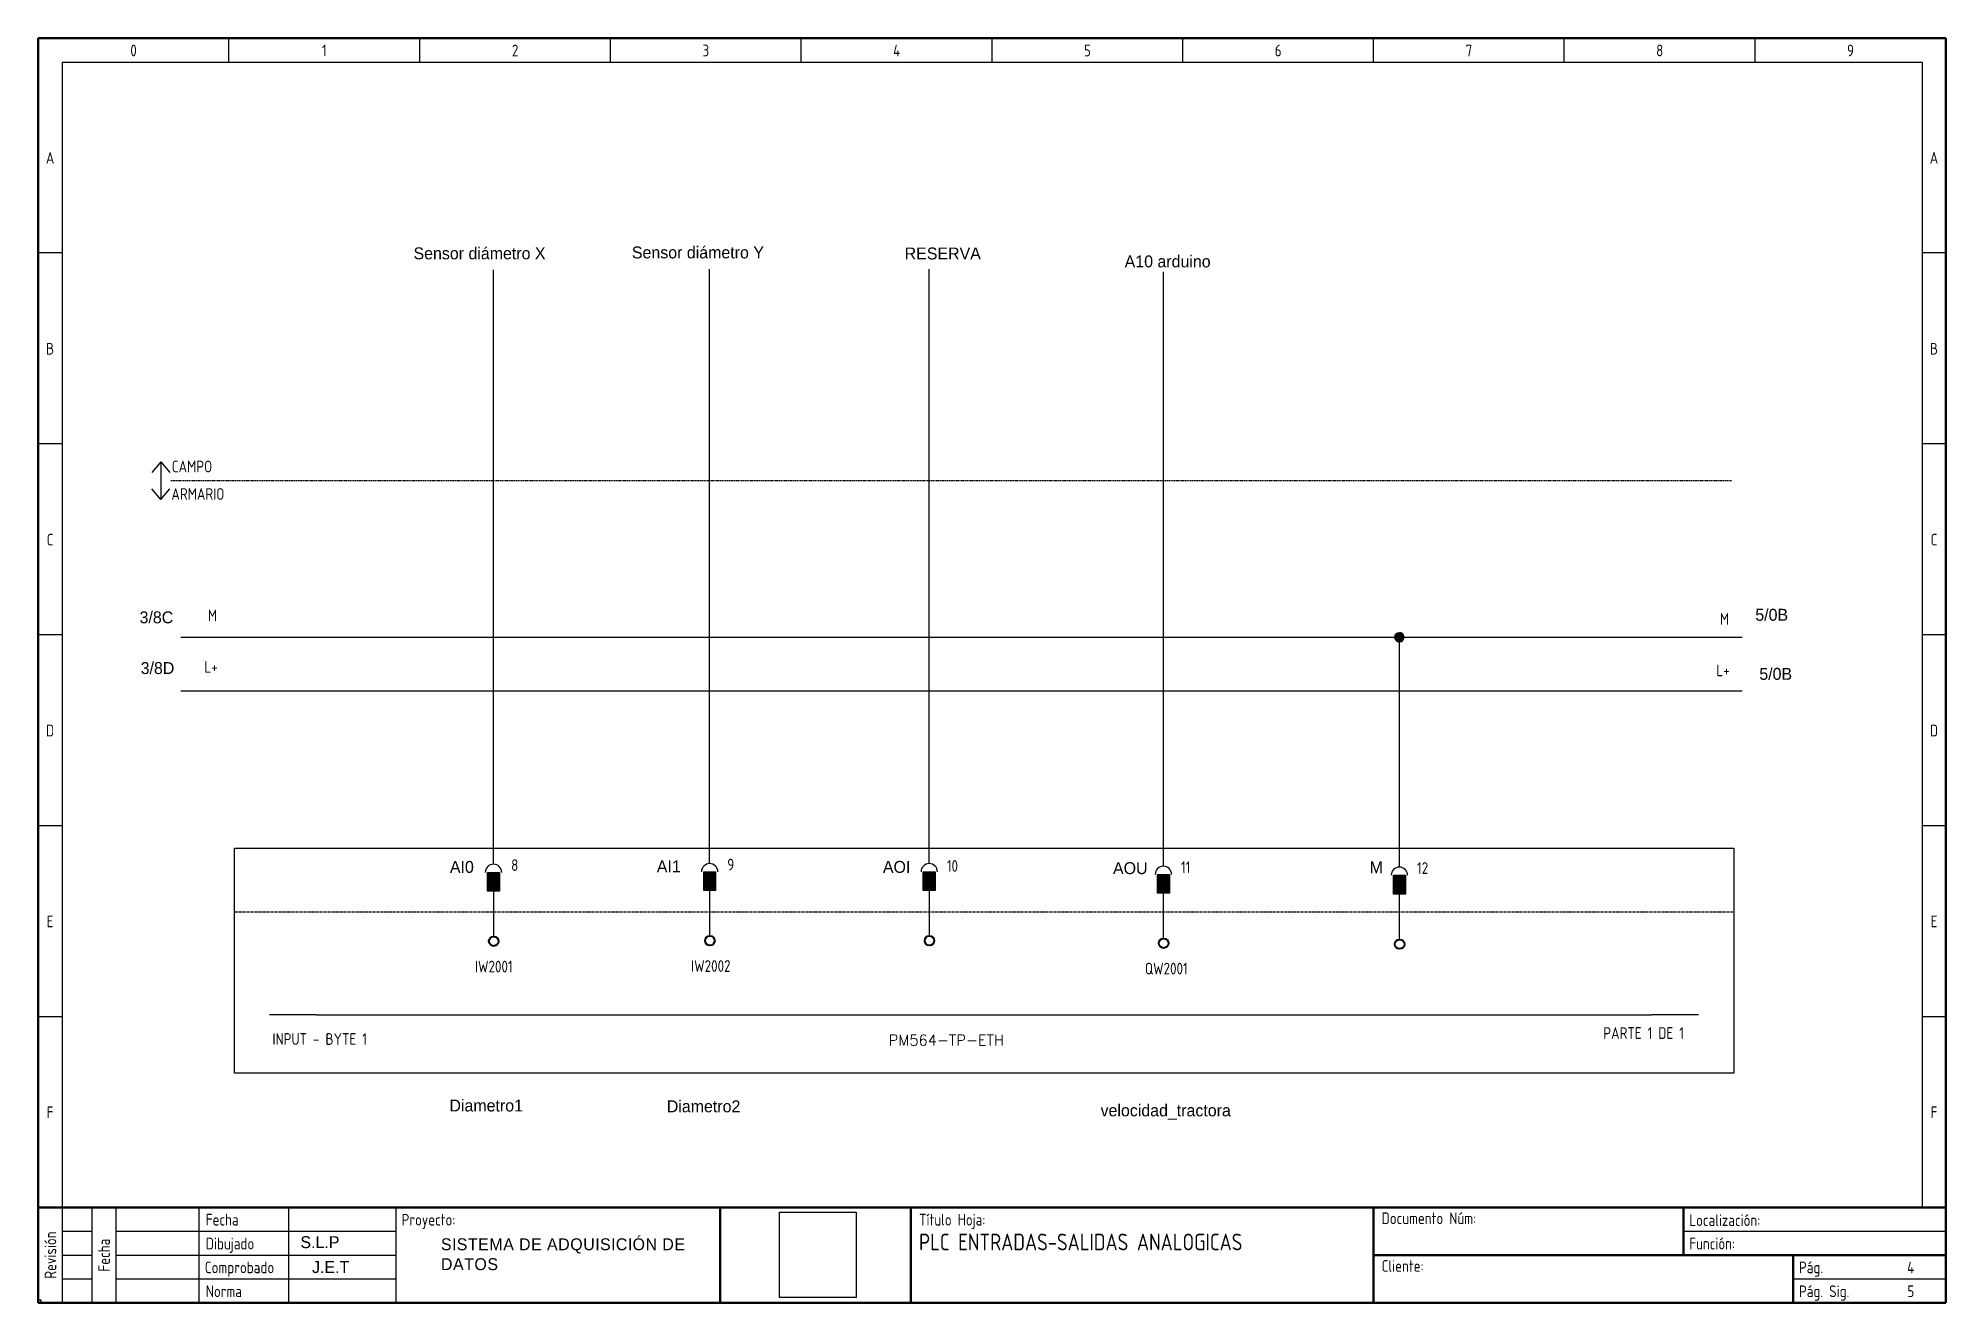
# Model space of a CAD drawing. Header units: millimetres. Extents: x 0 to 400, y 0 to 265.
import ezdxf
from ezdxf.enums import TextEntityAlignment as Align

# ---------------------------------------------------------------- set-up
doc = ezdxf.new("R2010")
doc.units = ezdxf.units.MM
for name, pattern in [('Caddy_Solid', [0]), ('SOS_MLINK', [0.375, 0.25, -0.125]), ('SOSED_PE', [0.75, 0.5, -0.125, 0, -0.125])]:
    doc.linetypes.add(name, pattern=pattern)
doc.layers.add('Caddy_1', color=7, linetype='Continuous', lineweight=25)
doc.styles.add('Caddy_Vectorfont1p', font='isocp___.ttf', dxfattribs={"width": 0.9})
doc.styles.add('LABEL', font='simplex.shx')
picture_1 = doc.add_image_def('image1.jpg', size_in_pixel=(300, 335))
picture_2 = doc.add_image_def('image2.jpg', size_in_pixel=(300, 335))

# ---------------------------------------------------------------- blocks, each defined once
blk = doc.blocks.new('Blk3')
at = {"layer": 'Caddy_1', "linetype": 'Caddy_Solid', "lineweight": 50}
for p, q in [((10, 30), (410, 30)), ((153, 30), (153, 10)), ((193, 30), (193, 10)), ((290, 30), (290, 10)), ((355, 20), (355, 30)), ((290, 20), (410, 20)), ((378, 10), (378, 20)), ((410, 10), (10, 10))]:
    blk.add_line(p, q, dxfattribs=at)
at = {"layer": 'Caddy_1', "linetype": 'Caddy_Solid', "lineweight": 25}
for p, q in [((10, 30), (15, 30)), ((15, 30), (15, 10)), ((21.25, 30), (21.25, 10)), ((26.25, 30), (26.25, 10)), ((43.75, 10), (43.75, 30)), ((62.5, 30), (62.5, 10)), ((85, 30), (85, 10)), ((15, 25), (21.25, 25)), ((26.25, 25), (85, 25)), ((355, 25), (410, 25)), ((15, 20), (21.25, 20)), ((26.25, 20), (85, 20)), ((15, 15), (21.25, 15)), ((26.25, 15), (85, 15)), ((378, 15), (410, 15))]:
    blk.add_line(p, q, dxfattribs=at)
at = {"layer": 'Caddy_1', "lineweight": 25, "style": 'Caddy_Vectorfont1p', "width": 0.9}
for s, p in [('Fecha', (45.15, 26.2)), ('Proyecto:', (86.2, 26.2)), ('Título Hoja:', (194.7, 26.2)), ('Documento Núm:', (291.7, 26.5)), ('Localización:', (356.2, 26.1)), ('Dibujado', (45.15, 21.2)), ('Función:', (356.2, 21.2)), ('Comprobado', (44.94, 16.2)), ('Cliente:', (291.7, 16.5)), ('Pág.', (379.2, 16.2)), ('Norma', (45.15, 11.2)), ('Pág. Sig.', (379.2, 11.2))]:
    blk.add_text(s, height=2.45, dxfattribs=at).set_placement(p)
for s, p in [('Revisión', (13.8, 20)), ('Fecha', (25.05, 20))]:
    blk.add_text(s, height=2.45, rotation=90, dxfattribs=at).set_placement(p, align=Align.CENTER)
blk = doc.blocks.new('Blk4')
at = {"layer": 'Caddy_1', "linetype": 'Caddy_Solid', "lineweight": 50}
for p, q in [((10, 10), (10, 275)), ((10, 275), (410, 275)), ((410, 275), (410, 10))]:
    blk.add_line(p, q, dxfattribs=at)
at = {"layer": 'Caddy_1', "linetype": 'Caddy_Solid', "lineweight": 25}
for p, q in [((50, 270), (50, 275)), ((90, 270), (90, 275)), ((130, 270), (130, 275)), ((170, 270), (170, 275)), ((210, 270), (210, 275)), ((250, 270), (250, 275)), ((290, 270), (290, 275)), ((330, 270), (330, 275)), ((370, 270), (370, 275)), ((15, 270), (15, 30)), ((15, 270), (405, 270)), ((405, 270), (405, 30)), ((15, 230), (10, 230)), ((410, 230), (405, 230)), ((15, 190), (10, 190)), ((410, 190), (405, 190)), ((15, 150), (10, 150)), ((410, 150), (405, 150)), ((10, 110), (15, 110)), ((405, 110), (410, 110)), ((10, 70), (15, 70)), ((405, 70), (410, 70))]:
    blk.add_line(p, q, dxfattribs=at)
at = {"layer": 'Caddy_1', "lineweight": 25, "style": 'Caddy_Vectorfont1p', "width": 0.9}
for s, p in [('0', (30, 271.2)), ('1', (70, 271.2)), ('2', (110, 271.2)), ('3', (150, 271.2)), ('4', (190, 271.2)), ('5', (230, 271.2)), ('6', (270, 271.2)), ('7', (310, 271.2)), ('8', (350, 271.2)), ('9', (390, 271.2)), ('A', (12.5, 248.7)), ('A', (407.5, 248.7)), ('B', (12.5, 208.7)), ('B', (407.5, 208.7)), ('C', (12.5, 168.7)), ('C', (407.5, 168.7)), ('D', (12.5, 128.7)), ('D', (407.5, 128.7)), ('E', (12.5, 88.7)), ('E', (407.5, 88.7)), ('F', (12.5, 48.7)), ('F', (407.5, 48.7))]:
    blk.add_text(s, height=2.45, dxfattribs=at).set_placement(p, align=Align.CENTER)

msp = doc.modelspace()

# ---------------------------------------------------------------- hatches: boundary and pattern name
at = {"linetype": 'Continuous'}
for points in [[(94.2, 90.13), (96.7, 90.13), (96.7, 86.21), (94.2, 86.21)], [(139.52, 90.26), (142.02, 90.26), (142.02, 86.33), (139.52, 86.33)], [(185.55, 90.26), (188.06, 90.26), (188.06, 86.33), (185.55, 86.33)], [(234.66, 89.71), (237.16, 89.71), (237.16, 85.78), (234.66, 85.78)], [(284.15, 89.52), (286.65, 89.52), (286.65, 85.59), (284.15, 85.59)]]:
    msp.add_hatch(color=256, dxfattribs=at).paths.add_polyline_path(points)
at = {"layer": 'Caddy_1'}
h = msp.add_hatch(dxfattribs=at)
h.set_pattern_fill('_USER', color=256, scale=0.1, angle=28.6479, style=0, double=1, pattern_type=0)
h.set_pattern_definition([(28.64789, (80.39701, -123.08002), (-0.047942554, 0.087758256), []), (118.64789, (80.39701, -123.08002), (-0.087758256, -0.047942554), [])])
edge = h.paths.add_edge_path(flags=0)
edge.add_arc((285.4, 139.42), 1, 0, 360)

# ---------------------------------------------------------------- linework, layer by layer
at = {"linetype": 'Continuous'}
for p, q in [((95.45, 96.03, 1), (95.45, 216.42, 1)), ((140.77, 96.15, 1), (140.77, 216.54, 1)), ((186.81, 96.15, 1), (186.81, 216.54, 1)), ((235.91, 95.6, 1), (235.91, 215.99, 1)), ((25.72, 176.19), (23.83, 173.92)), ((25.72, 176.19), (25.72, 168.27)), ((25.72, 176.19), (27.6, 173.92)), ((25.72, 168.25), (23.83, 170.53)), ((25.72, 168.25), (27.6, 170.53)), ((29.88, 139.42), (357.25, 139.42)), ((285.4, 95.41, 1), (285.4, 139.42, 0.55)), ((29.88, 128.17), (357.25, 128.17)), ((95.45, 91.85, 1), (95.45, 96.03, 1)), ((140.77, 91.98, 1), (140.77, 96.15, 1)), ((186.81, 91.98, 1), (186.81, 96.15, 1)), ((235.91, 91.43, 1), (235.91, 95.6, 1)), ((285.4, 91.24, 1), (285.4, 95.41, 1)), ((95.5, 76.7, 1), (95.5, 86.2, 1)), ((140.83, 76.82, 1), (140.83, 86.32, 1)), ((186.86, 76.82, 1), (186.86, 86.32, 1)), ((235.97, 76.28, 1), (235.97, 85.78, 1)), ((285.45, 76.09, 1), (285.45, 85.59, 1)), ((58.3, 60.3, 1), (48.51, 60.3, 1)), ((58.3, 60.3, 1), (338.3, 60.3, 1)), ((348.08, 60.3, 2), (338.3, 60.3, 2))]:
    msp.add_line(p, q, dxfattribs=at)
at = {"linetype": 'SOS_MLINK'}
msp.add_line((27.77, 172.22), (355.14, 172.22), dxfattribs=at)
at = {"linetype": 'SOSED_PE'}
msp.add_line((41.17, 81.88), (355.51, 81.88), dxfattribs=at)
at = {"linetype": 'Continuous'}
for points in [[(41.17, 95.23), (355.51, 95.23), (355.51, 48.06), (41.17, 48.06)], [(94.2, 90.13), (96.7, 90.13), (96.7, 86.21), (94.2, 86.21)], [(139.52, 90.26), (142.02, 90.26), (142.02, 86.33), (139.52, 86.33)], [(185.55, 90.26), (188.06, 90.26), (188.06, 86.33), (185.55, 86.33)], [(234.66, 89.71), (237.16, 89.71), (237.16, 85.78), (234.66, 85.78)], [(284.15, 89.52), (286.65, 89.52), (286.65, 85.59), (284.15, 85.59)]]:
    msp.add_lwpolyline(points, close=True, dxfattribs=at)
for centre in [(95.45, 90.13, 1), (140.77, 90.25, 1), (186.81, 90.25, 1), (235.91, 89.71, 1), (285.4, 89.52, 1)]:
    msp.add_arc(centre, 1.72, 0, 180, dxfattribs=at)
at = {"layer": 'Caddy_1', "lineweight": 40}
for centre in [(95.5, 75.7, 1), (140.83, 75.82, 1), (186.86, 75.82, 1), (235.97, 75.28, 1), (285.45, 75.09, 1)]:
    msp.add_circle(centre, 1, dxfattribs=at)

# ---------------------------------------------------------------- block references
at = {"layer": 'Caddy_1'}
for name in ['Blk4', 'Blk3']:
    msp.add_blockref(name, (-10.02, -10.07), dxfattribs=at)

# ---------------------------------------------------------------- texts
at = {"char_height": 2.5, "attachment_point": 1}
for s, insert, width in [('{Sensor diámetro X}', (78.68, 221.1), 42.7659), ('{Sensor diámetro Y}', (124.47, 221.29), 42.7659), ('{RESERVA}', (181.66, 221.07), 29.7485), ('{A10 arduino}', (227.79, 219.41), 29.7485), ('{3/8C}', (21.24, 144.82), 12.5931), ('{5/0B}', (360.03, 145.36), 12.5931), ('{3/8D}', (21.47, 134.19), 12.5931), ('{5/0B}', (360.87, 132.98), 12.5931), ('{AI0 }', (86.31, 92.52), 6.678), ('{AI1}', (129.69, 92.64), 26.6281), ('{AOI}', (177.1, 92.53), 30.6652), ('{AOU}', (225.35, 92.27), 25.6654), ('{M}', (279.16, 92.45), 6.2193), ('{Diametro1}', (86.21, 42.53), 27.0859), ('{Diametro2}', (131.79, 42.36), 29.7485), ('{velocidad_tractora}', (222.74, 41.51), 22.3632), ('{\\C5;S.L.P}', (54.97, 13.9), 20.0109), ('{\\C5;\\T1.05;SISTEMA DE ADQUISICIÓN DE DATOS}', (84.43, 13.45), 51.3134), ('{\\C5;J.E.T}', (57.41, 8.67), 20.0109)]:
    msp.add_mtext(s, dxfattribs=dict(at, insert=insert, width=width))
at = {"linetype": 'Continuous', "insert": (178.3, 56.1), "char_height": 2.25, "width": 42.9657, "attachment_point": 1, "style": 'LABEL'}
msp.add_mtext('{PM564-TP-ETH}', dxfattribs=at)
at = {"layer": 'Caddy_1', "lineweight": 25, "style": 'Caddy_Vectorfont1p', "width": 0.9}
for s, p in [('CAMPO', (28, 173.96)), ('ARMARIO', (27.91, 168.2)), ('M', (35.56, 142.73)), ('M', (352.59, 142.01)), ('L+', (34.84, 131.96)), ('L+', (351.87, 131.24)), ('8', (99.15, 90.42)), ('9', (144.47, 90.54)), ('10', (190.5, 90.25, 1)), ('11', (239.61, 90)), ('12', (289.09, 89.81)), ('IW2001', (91.56, 69.17)), ('IW2002', (136.88, 69.29)), ('QW2001', (232.02, 68.75)), ('INPUT - BYTE 1', (49.11, 53.99)), ('PARTE 1 DE 1', (328.15, 55.24))]:
    msp.add_text(s, height=2.45, dxfattribs=at).set_placement(p)
at = {"layer": 'Caddy_1', "color": 5, "lineweight": 25, "true_color": 0x0000ff, "style": 'Caddy_Vectorfont1p', "width": 0.9}
msp.add_text('PLC ENTRADAS-SALIDAS ANALOGICAS', height=3.5, dxfattribs=at).set_placement((184.68, 10.93, -1))
for s, p in [('4', (393.35, 6.13, -1)), ('5', (393.35, 1.13, -1))]:
    msp.add_text(s, height=2.45, dxfattribs=at).set_placement(p, align=Align.RIGHT)

# ---------------------------------------------------------------- pictures from other files: only their frames are drawn
image = msp.add_image(picture_2, insert=(155.45, 1.07), size_in_units=(16.01, 17.87))
image.dxf.flags = 7
image = msp.add_image(picture_1, insert=(0, 0), size_in_units=(0.507, 0.566))
image.dxf.flags = 7

doc.saveas('drawing.dxf')
